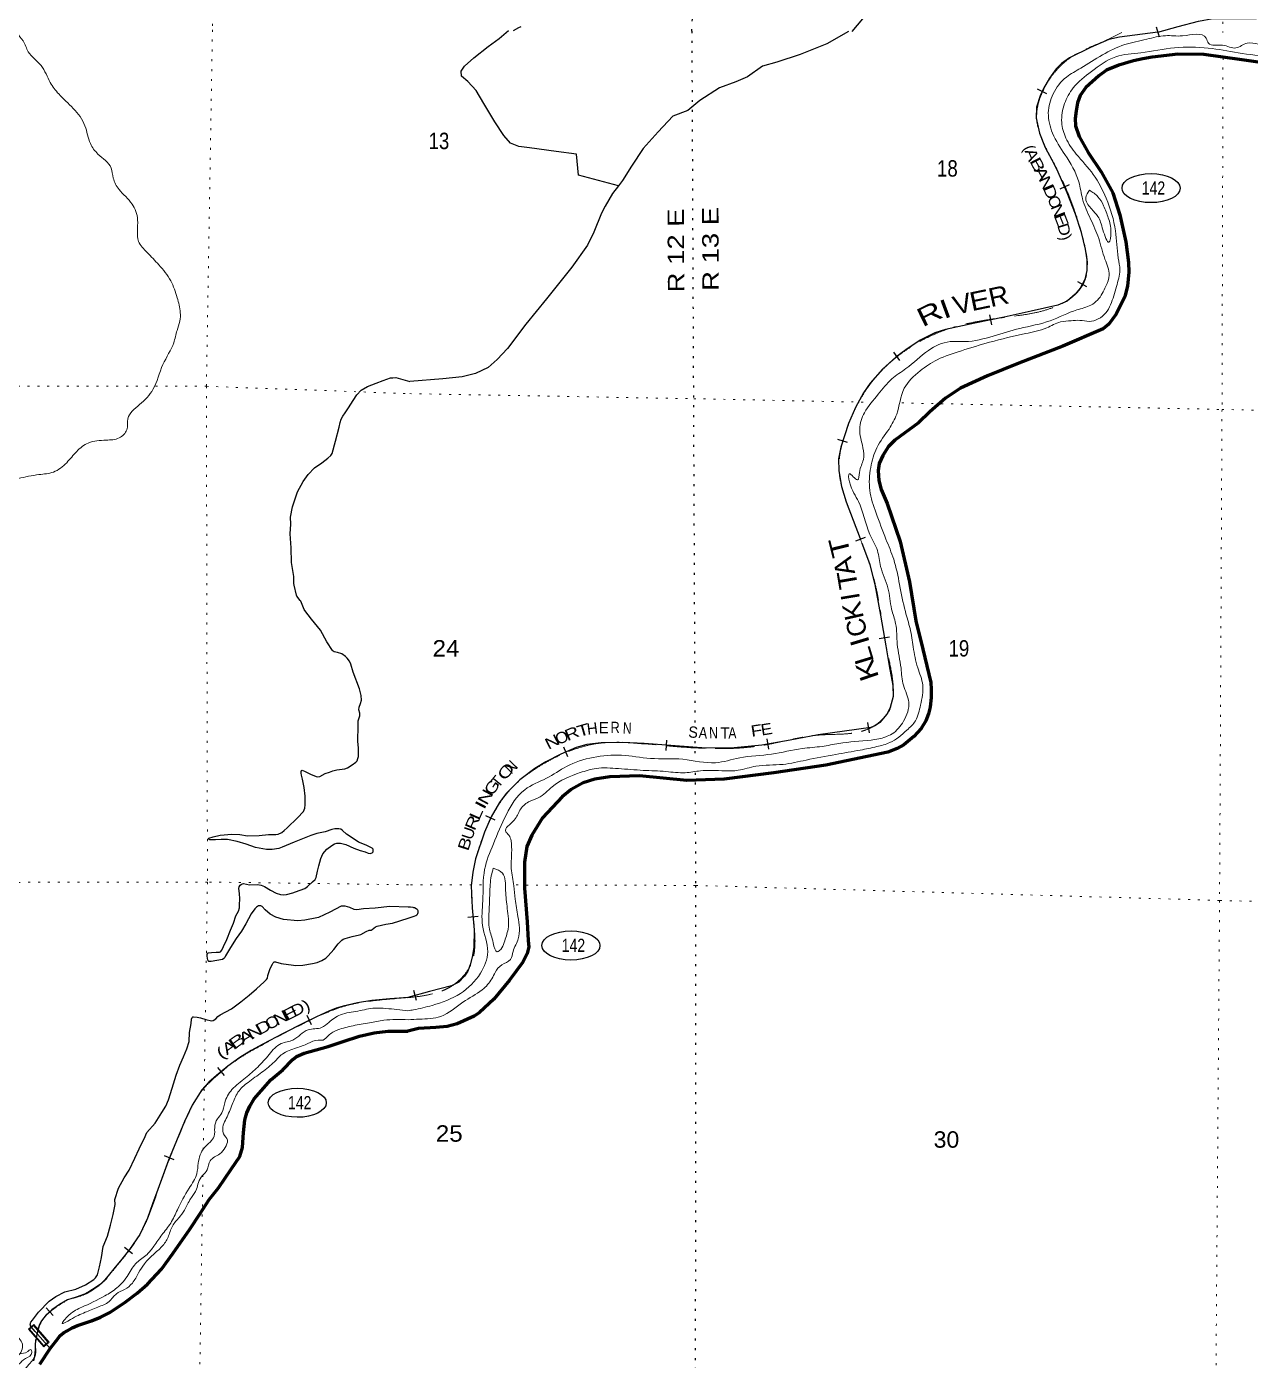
# Model space of a CAD drawing. Header units: feet. Extents: x -256679 to 5, y -731788 to -547785.
# Drawn here: x -68014 to -54968, y -654606 to -640387 of the extents above; entities that cross this region are included whole.
import ezdxf
from ezdxf.enums import TextEntityAlignment as Align

# ---------------------------------------------------------------- set-up
doc = ezdxf.new("R2010")
doc.units = ezdxf.units.FT
doc.header["$LTSCALE"] = 70
doc.linetypes.add('DOTTED', pattern=[1.5, 0.3, -1.2])
doc.linetypes.add('LONG_DASHED', pattern=[7.5, 6, -1.5])
for name, color, linetype, lineweight in [('17', 7, 'Continuous', 25), ('23', 7, 'Continuous', 70), ('29', 7, 'Continuous', 25), ('31', 7, 'Continuous', 13), ('34', 7, 'Continuous', 25), ('39', 7, 'Continuous', 13), ('6', 7, 'DOTTED', 25), ('63', 7, 'Continuous', 25), ('7', 7, 'DOTTED', 13)]:
    doc.layers.add(name, color=color, linetype=linetype, lineweight=lineweight)
doc.layers.add('41', color=7, linetype='Continuous')

msp = doc.modelspace()

# ---------------------------------------------------------------- linework, layer by layer
at = {"layer": '17'}
for centre in [(-56027.05, -642108.31), (-62210.95, -650183.02), (-65129.16, -651860.12)]:
    msp.add_ellipse(centre, major_axis=(309.24, -1), ratio=0.500121, dxfattribs=at)
at = {"layer": '23'}
for points in [[(-54713.77, -640790.85), (-55057.62, -640738.76), (-55463.5, -640681.95), (-55739.81, -640680.81), (-56016.27, -640711.75), (-56113.01, -640729.76), (-56214.23, -640752.26), (-56369.46, -640797.28), (-56499.93, -640851.3), (-56583.15, -640912.07), (-56722.6, -641036.94), (-56781.11, -641121.41), (-56810.36, -641197.94), (-56826.1, -641283.48), (-56835.1, -641364.51), (-56830.6, -641445.54), (-56792.36, -641558.09), (-56695.68, -641727.73), (-56558.41, -641933.97), (-56435.81, -642158.22), (-56358.14, -642393.95), (-56295.03, -642681.7), (-56268.22, -642901.86), (-56263.72, -643005.4), (-56277.22, -643153.96), (-56306.47, -643262.01), (-56398.69, -643451.08), (-56475.17, -643559.12), (-56538.84, -643608.26), (-56967.25, -643794.07), (-57435.63, -643973.4), (-57771.42, -644110.08), (-58058.84, -644242.27), (-58218.36, -644345.86), (-58386.08, -644494.49), (-58505.4, -644609.55), (-58757.6, -644795.36), (-58825.91, -644862.38), (-58885.42, -644958.49), (-58924.89, -645042.46), (-58937.13, -645118.48), (-58929.39, -645227.03), (-58905.16, -645319.56), (-58840.62, -645468.83), (-58700.63, -645873.88), (-58602.95, -646304.53), (-58533.15, -646720.82), (-58458.17, -647022.75), (-58373.74, -647378.99), (-58369.27, -647448.65), (-58372.64, -647542.06), (-58381.64, -647643.35), (-58399.2, -647711.9), (-58426.63, -647787.41), (-58477.37, -647870.98), (-58554.85, -647953.98), (-58662.17, -648042.68), (-58734.81, -648082.28), (-58833.9, -648120.43), (-59494.08, -648259.44), (-60047.56, -648341.46), (-60578.87, -648409.68), (-60975.32, -648425.55), (-61479.53, -648373.33), (-61798, -648383.75), (-61956.11, -648410.91), (-62082.09, -648450.29), (-62208.06, -648518.95), (-62304.79, -648598.78), (-62513.99, -648820.57), (-62629.84, -649007.38), (-62680.46, -649126.69), (-62706.41, -649294.72), (-62707.27, -649571.71), (-62676.91, -649929.34), (-62666.97, -650130.17), (-62661.86, -650195.65), (-62679.33, -650267.89), (-62723.42, -650362.36), (-62867.53, -650551.41), (-63031.83, -650756.28), (-63187.72, -650898.14), (-63242.67, -650935.31), (-63422.97, -651018.79), (-63529.65, -651046.7), (-63651.64, -651058.33), (-63835.96, -651068.28), (-63949.25, -651094.58)], [(-67762.94, -654480.61), (-67675.84, -654365.54), (-67661.99, -654346.09), (-67620.3, -654313.85), (-67583.24, -654291.74), (-67529.35, -654258.87), (-67472.71, -654236.16), (-67324.14, -654184.84), (-67228.08, -654147.01), (-67127.26, -654095.63), (-66968.35, -653990.1), (-66837.53, -653890.41), (-66726.77, -653794.62), (-66575.55, -653632.74), (-66456.37, -653466.63), (-66274.52, -653206.44), (-66165.35, -653040.27), (-66068.32, -652892.11), (-65967.41, -652768.11), (-65833.99, -652565.91), (-65743.04, -652431.79), (-65712.43, -652335.48), (-65703.49, -652176.71), (-65686.66, -652040.1), (-65666.79, -651965.76), (-65635.74, -651897.68), (-65587.21, -651817.88), (-65512.55, -651731.6), (-65409.69, -651615.66), (-65282.83, -651507.9), (-65177.99, -651398), (-65136.26, -651366.65), (-65054.78, -651330.63), (-64798.49, -651259.7), (-64639.89, -651206.44), (-64467.4, -651148.62), (-64308.74, -651114.07), (-64160.44, -651097.43), (-63949.25, -651094.58)], [(-67873.84, -654647.75), (-67762.94, -654480.61), (-67776.81, -654498.93)]]:
    msp.add_lwpolyline(points, dxfattribs=at)
at = {"layer": '29'}
for points in [[(-58990.49, -640169.29), (-59217.55, -640438.07)], [(-61703.95, -642082.96), (-62130.4, -641970.95), (-62152.11, -641745.89), (-62370.07, -641717.32), (-62651.99, -641677.98), (-62767.96, -641662.61), (-62855.72, -641629.49), (-62926.95, -641546.38), (-63021.56, -641400.79), (-63141.7, -641206.73), (-63222.36, -641067.31), (-63309.46, -640969.97), (-63376.97, -640915.01), (-63380.44, -640862.78), (-63345.84, -640808.98), (-63246.81, -640719.79), (-63095.4, -640599.07), (-62976.39, -640514.12), (-62878.11, -640428.44)], [(-62822.25, -640428.6), (-62766.62, -640396.28), (-62740.89, -640385.98)], [(-59252.89, -640437.98), (-59484.96, -640569.92), (-59766.45, -640683.14), (-60015.57, -640764.6), (-60170.2, -640809.01), (-60327.54, -640921.63), (-60454.25, -640976.39), (-60629.09, -641038.63), (-60836.71, -641172.76), (-60963.96, -641279.7), (-61126.76, -641340.07), (-61280.68, -641508.93), (-61440.68, -641685.75), (-61564.75, -641873.01), (-61660.46, -642028.48), (-61703.95, -642082.96)], [(-61703.95, -642082.96), (-61770, -642165.73), (-61847.48, -642301.34), (-61886.28, -642375.17), (-61968.45, -642576.96), (-62035.95, -642714.69), (-62202.56, -642949.64), (-62470.34, -643287.82), (-62691.38, -643558.28), (-62888.29, -643818.99), (-62999.6, -643934.14), (-63092.6, -644021.4), (-63229.43, -644086.08), (-63371.94, -644120.58), (-63576.4, -644142.34), (-63930.21, -644171.32)], [(-65434.54, -648999.84), (-65357.64, -648999), (-65332.16, -648994.44), (-65292.13, -648977.45), (-65269.08, -648957.73), (-65235.75, -648926.73), (-65126.93, -648820.87), (-65064.07, -648752.9), (-65048.3, -648718.91), (-65043.98, -648682.68), (-65043.45, -648592.21), (-65056.92, -648497.63), (-65074.44, -648409.06), (-65084.09, -648366.61), (-65087.73, -648344.76), (-65087.73, -648328.98), (-65083.93, -648318.52), (-65075.59, -648314.42), (-65043.92, -648328.83), (-64987.98, -648357.34), (-64928, -648379.84), (-64910.62, -648383.6), (-64889.95, -648382.09), (-64831.65, -648350.3), (-64785.48, -648334.51), (-64751.71, -648320.49), (-64707.18, -648308.88), (-64622.97, -648299.37), (-64594.01, -648290.14), (-64542.58, -648257.66), (-64504.34, -648227.75), (-64492.11, -648212.46), (-64482.41, -648189.4), (-64477.94, -648167.61), (-64477.41, -648077.14), (-64483.01, -648006.73), (-64484.77, -647964.5), (-64478.27, -647880.1), (-64479.85, -647807.71), (-64478.77, -647788.24), (-64461.39, -647733.44), (-64461.79, -647706.91), (-64473.03, -647669.03), (-64470.28, -647642.58), (-64454.62, -647602.81), (-64446.02, -647567.33), (-64448.1, -647516.4), (-64465.74, -647447.93), (-64534.82, -647268.55), (-64556.36, -647181.96), (-64572.18, -647151.91), (-64596.07, -647119.38), (-64613.42, -647100.93), (-64654.66, -647074.23), (-64699.92, -647060.41), (-64737.15, -647053.59), (-64746.86, -647046.31), (-64754.13, -647037.81), (-64813.46, -646945.08), (-64882.86, -646819.98), (-64976.36, -646704.78), (-65047.94, -646609.83), (-65054.97, -646599.03), (-65091.36, -646512.85), (-65098.64, -646504.35), (-65135.23, -646458.48), (-65138.67, -646447.3), (-65162.59, -646339.69), (-65165.36, -646323.5), (-65164.15, -646248.24), (-65189.24, -646100.27), (-65194.33, -645941.4), (-65206.6, -645794.29), (-65198.89, -645692.07), (-65200.54, -645615.86), (-65181.77, -645505.21), (-65126.74, -645344.72), (-65065.99, -645234.53), (-65013.47, -645162.49), (-64944.58, -645089.07), (-64868.48, -645036.76), (-64804.07, -644986.91), (-64771.12, -644958.9), (-64757.7, -644938.96), (-64722.86, -644804.48), (-64681.92, -644655.97), (-64670.43, -644606.89), (-64659.39, -644571.67), (-64644.96, -644540.14), (-64618.93, -644505.58), (-64582.54, -644449.52), (-64534.01, -644373.44), (-64495.57, -644311.36), (-64446.62, -644262.79), (-64378.84, -644221.64), (-64288.48, -644188.04), (-64214.17, -644158.36), (-64133.65, -644131.7), (-64110.61, -644129.27), (-64077.85, -644128.06), (-63930.21, -644171.32)], [(-65108.27, -649597.11), (-65097.36, -649593.09), (-65048.91, -649575.55), (-65018.58, -649554.91), (-64966.6, -649503.46), (-64939.14, -649480.57), (-64928.82, -649457.81), (-64913.85, -649391.21), (-64899.49, -649333), (-64879.01, -649256.73), (-64856.66, -649204.6), (-64814.3, -649156.62), (-64759.97, -649116.76), (-64732.3, -649098.53), (-64707.74, -649092.97), (-64669.23, -649092.46), (-64611.63, -649105.65), (-64525.7, -649144.4), (-64459.72, -649168.95), (-64405.72, -649185.38), (-64371.73, -649197.66), (-64351.41, -649200.49), (-64329.63, -649193.91), (-64321.08, -649184.71), (-64319.46, -649167.84), (-64319.87, -649156.79), (-64329.57, -649144.65), (-64395.28, -649113.07), (-64475.24, -649080.39), (-64543.09, -649033.71), (-64602.98, -648995.13), (-64646.85, -648958.66), (-64665.59, -648944.38), (-64686.8, -648938.29), (-64727.45, -648939.52), (-64758.99, -648947.88), (-64831.26, -648971.55), (-64921.53, -648989.06), (-64983.76, -649008.77), (-65160.5, -649080.01), (-65289.09, -649136.16), (-65324.88, -649148.3), (-65395.24, -649159.22), (-65455.5, -649158.53), (-65575.99, -649137.37), (-65675.58, -649102.84), (-65771.59, -649074.07), (-65874.4, -649052.41), (-65942.03, -649052.1), (-65999.91, -649056.52), (-66052.01, -649056.19), (-66062.42, -649054.83), (-66068.18, -649052.71), (-66074.86, -649047.24), (-66075.46, -649043), (-66071.94, -649037.97), (-66026.94, -649022.97), (-65951.13, -649007.8), (-65827.25, -648997.32), (-65742.17, -649000.21), (-65661.03, -649012.46), (-65536.78, -649009.24), (-65434.54, -648999.84)], [(-63945.62, -649774.6), (-64140.6, -649766.11), (-64298.99, -649783.18), (-64423.28, -649792.44), (-64495.46, -649802.03), (-64523.96, -649799.49), (-64567.47, -649779.45), (-64619.47, -649763.03), (-64642.84, -649761.87), (-64659.82, -649764.29), (-64782.13, -649826.32), (-64901.22, -649883.25), (-64920.76, -649889.77), (-65047.13, -649913.08), (-65121.39, -649918.44), (-65277.51, -649905.57), (-65356.72, -649882.03), (-65419.44, -649848.37), (-65471.28, -649803.8), (-65505.13, -649767.4), (-65518.06, -649760.65), (-65541.16, -649761.13), (-65562.94, -649774), (-65581.42, -649793.04), (-65619.79, -649845.07), (-65676.51, -649951.26), (-65723.06, -650031.33), (-65779.62, -650109.43), (-65842.28, -650203.52), (-65892.89, -650291.66), (-65902.3, -650310.2), (-65910.79, -650319.91), (-65927.77, -650332.04), (-66047.86, -650355.11), (-66072.12, -650352.68), (-66079.4, -650346.61), (-66083.04, -650334.47), (-66085.41, -650320.58), (-66091.26, -650292.39), (-66091.53, -650276.21), (-66083.04, -650265.29), (-66075.05, -650262.34), (-66044.96, -650256.5), (-65994.86, -650254.81), (-65959.31, -650255.57), (-65948.76, -650251.09), (-65933.83, -650232.51), (-65914.35, -650193), (-65879.86, -650118.84), (-65841.22, -650020.57), (-65810.72, -649944.37), (-65784.23, -649868.14), (-65755.87, -649816.05), (-65745.81, -649782.2), (-65743.46, -649749.78), (-65743.09, -649685.45), (-65744.75, -649627.13), (-65750.46, -649574.82), (-65748.24, -649557.65), (-65736.23, -649538.73), (-65723.98, -649527.3), (-65704.07, -649522.85), (-65640.03, -649535.32), (-65553.85, -649531.85), (-65515.33, -649538.23), (-65479.83, -649552.44), (-65415.95, -649593.06), (-65354.01, -649623.61), (-65308.02, -649639.99), (-65278.79, -649644.43), (-65243.91, -649640.4), (-65177.68, -649622.73), (-65108.27, -649597.11)], [(-63945.94, -649891.54), (-63883.19, -649870.06), (-63865.14, -649862.49), (-63853.58, -649855.25), (-63846.12, -649847.85), (-63842.07, -649840.43), (-63839.05, -649830.28), (-63838.78, -649822.33), (-63839.54, -649814.66), (-63844.66, -649804.66), (-63850.29, -649799.29), (-63861.8, -649791.06), (-63878.25, -649782.83), (-63887.58, -649780.01), (-63893.67, -649779.04), (-63896.6, -649778.31), (-63920.25, -649775.13), (-63945.62, -649774.6)], [(-67762.94, -654480.61), (-67922.11, -654300.02), (-67965.39, -654247.49), (-67971.8, -654237.87), (-67973.81, -654231.85), (-67975.41, -654222.22), (-67975.01, -654211.4), (-67974.61, -654207.39), (-67969, -654197.76), (-67952.97, -654177.71), (-67886.27, -654093.78), (-67774.29, -653974.14), (-67704.07, -653924.76), (-67607.27, -653877.28), (-67489.6, -653846.9), (-67387.12, -653801.32), (-67299.54, -653744.7), (-67279.66, -653726.67), (-67257.82, -653695.11), (-67236.63, -653608.39), (-67218.01, -653507.98), (-67197.17, -653391.67), (-67152.59, -653283.23), (-67119.84, -653164.82), (-67091.13, -653052.42), (-67070.48, -652945.99), (-67073.44, -652891.59), (-67034.62, -652770.21), (-66974.65, -652661.12), (-66922.07, -652579.02), (-66861.2, -652448.73), (-66814.56, -652352.53), (-66786.15, -652290.39), (-66759.83, -652244.31), (-66731.36, -652177.3), (-66644.64, -652076.17), (-66571.84, -651962.04), (-66531.38, -651895.95), (-66503.31, -651830.16), (-66480.5, -651759.57), (-66449.86, -651659.24), (-66419.25, -651564.94), (-66382.58, -651460.63), (-66341.97, -651368.41), (-66307.42, -651284.19), (-66283.15, -651205.66), (-66276.36, -651111.49), (-66259.77, -651015.09), (-66255.49, -650968.88), (-66248.58, -650951.38), (-66244.33, -650944.69), (-66235.3, -650942.87), (-66195.25, -650947.15), (-66161.24, -650955.41), (-66105.23, -650971.85), (-66042.97, -650985.96), (-66025.38, -650982.94), (-65996.87, -650965.33), (-65976.85, -650941.67), (-65950.66, -650922.58), (-65831.9, -650857.3), (-65731.46, -650785.26), (-65642.88, -650713.46), (-65562.32, -650643.61), (-65481.76, -650571.75), (-65456.47, -650547.18), (-65446.77, -650531.4), (-65441.29, -650503.65), (-65416.44, -650429.44), (-65394.49, -650381.31), (-65387.33, -650368.75), (-65376.41, -650357.83), (-65365.49, -650355.4), (-65360.29, -650357.4), (-65300.27, -650373.87), (-65170.19, -650394.24), (-65148.36, -650395.46), (-65069.95, -650391.43), (-64967.66, -650374), (-64917.28, -650362.99), (-64867.29, -650342.47), (-64826.3, -650318.08), (-64798.87, -650292.65), (-64738.37, -650224.68), (-64691.93, -650164.67), (-64655.65, -650126.7), (-64638.28, -650114.16), (-64619.46, -650106.83), (-64545.21, -650087.2), (-64466.03, -650069.25), (-64451.48, -650065.61), (-64394.63, -650033.88), (-64364.14, -650020.7), (-64339.88, -650018.27), (-64330.17, -650013.42), (-64296.21, -649984.28), (-64278.08, -649976.33), (-64231.93, -649966.57), (-64183.79, -649956.83), (-64113.59, -649945.21), (-63945.94, -649891.54)]]:
    msp.add_lwpolyline(points, dxfattribs=at)
at = {"layer": '31'}
for p, q in [((-67939.04, -654222.77), (-67775.51, -654411.87)), ((-67775.51, -654411.87), (-67832.22, -654460.94))]:
    msp.add_line(p, q, dxfattribs=at)
msp.add_lwpolyline([(-67832.22, -654460.94), (-67995.76, -654271.85), (-67939.04, -654222.77)], dxfattribs=at)
msp.add_lwpolyline([(-67831.39, -654449.65), (-67984.47, -654272.66), (-67939.86, -654234.05), (-67786.78, -654411.05)], close=True, dxfattribs=at)
at = {"layer": '34', "linetype": 'LONG_DASHED', "lineweight": 13}
msp.add_spline([(-63950.63, -650739.06), (-64332.88, -650773.73), (-64638.45, -650833.55), (-64783.64, -650884.82), (-65062.16, -651013.96), (-65493.65, -651239.15), (-65740.93, -651380.31), (-65986.5, -651571.74), (-66141.68, -651725.55), (-66327.97, -652062.12), (-66496.67, -652473.19), (-66612.7, -652786.08), (-66722.68, -653090.97), (-66914.98, -653425.49), (-67080.48, -653631.51), (-67177.34, -653749.5), (-67280.03, -653835.3), (-67396.64, -653902.9), (-67577.34, -653966.08), (-67744.26, -654071.56), (-67853.13, -654187.47), (-67887.66, -654267.67), (-67920.66, -654428.3), (-67925.44, -654560.96), (-67978.32, -654635.96), (-68236.44, -654901.84), (-68511.64, -655027.17), (-68912.1, -655207.59), (-69451.59, -655426.46), (-69648.35, -655549.12), (-69901.72, -655704.31), (-70131.42, -655923.99), (-70306.69, -656085.71), (-70452.18, -656295.88), (-70523.75, -656544.72), (-70561.87, -656863.11), (-70590.34, -656994.15), (-70641.58, -657102.39), (-70780.13, -657184.05), (-70973.72, -657288.5), (-71170.16, -657420.49), (-71359.95, -657562.92), (-71515.58, -657657.87), (-71861, -657804.1), (-72036.56, -657829.74), (-72260.52, -657871.52), (-72643.89, -658114.6), (-72846.97, -658295.01), (-72953.25, -658405.16), (-73141.15, -658678.63), (-73322.41, -658926.46), (-73472.34, -659053.7), (-73711.48, -659224.61), (-73821.56, -659317.67), (-73977.76, -659580.51), (-74030.33, -659729.77), (-74039.82, -660007.98), (-74009.45, -660120.03), (-73822.84, -660504.32), (-73365.56, -661118.45), (-72763.09, -661572.67), (-72188.01, -661914.12), (-71770.21, -662151.72), (-70982.5, -662653.48), (-70902.12, -662737.4), (-70808.94, -662836.47)], degree=3, dxfattribs=at)
at = {"layer": '39'}
for points in [[(-66409.1, -643277.74), (-66478.18, -643096.35), (-66605.43, -642926.65), (-66730.88, -642793.15), (-66820.37, -642675.97), (-66831.05, -642446.7), (-66890.18, -642277.44), (-67029.53, -642121.74), (-67090.94, -642000.71), (-67114.37, -641894.01), (-67253.76, -641744.33), (-67335.26, -641633.23), (-67392.27, -641443.88), (-67517.42, -641258.11), (-67672.81, -641104.31), (-67762.27, -640983.11), (-67859.4, -640801.54), (-67996.79, -640653.89), (-68052.23, -640538.94), (-68113.83, -640450.08), (-68120.78, -640413.58)], [(-53757.96, -640451.22), (-53984.37, -640542.23), (-54280.82, -640552.9), (-54477.11, -640558.7), (-54661.5, -640576.67), (-54881.73, -640574.16), (-55001.73, -640560.75), (-55122.41, -640613.57), (-55264.27, -640583.86), (-55414.21, -640562.08), (-55439.7, -640509.6), (-55689.73, -640484.67), (-55873.92, -640482.58), (-56072.54, -640520.46), (-56307.4, -640578), (-56544.8, -640687.7), (-56776.53, -640829.58), (-56929.68, -640924.19), (-57069.68, -641103.24), (-57121.82, -641305.38), (-57076, -641522.68), (-56944.2, -641750.99), (-56797.02, -642041.71), (-56757.21, -642223.04), (-56670.96, -642438.56), (-56584.98, -642644.28), (-56518.45, -642866.76), (-56472.02, -643036.81), (-56508.5, -643152.94), (-56598.04, -643302.26), (-56667.67, -643355.35), (-56819.09, -643406.36), (-57100.6, -643521.58), (-57425.82, -643604.19), (-57708.98, -643685.26), (-58009.93, -643744.06), (-58170.11, -643744.24), (-58399.34, -643837.98), (-58639.61, -644031.95), (-58790.92, -644142.63), (-58934.76, -644305.59), (-59082.96, -644502.61), (-59132.79, -644674.67), (-59098.82, -644875.77), (-59094.11, -645002.28), (-59135.56, -645138.3), (-59156.41, -645218.35), (-59243.84, -645153.12), (-59240.72, -645239.47), (-59144.77, -645449.31), (-59024.24, -645799.94), (-58943.91, -645971.47), (-58909.61, -646140.46), (-58831.87, -646368.16), (-58792.18, -646597.44), (-58749.71, -646750.47), (-58731.94, -646969.46), (-58692.54, -647226.83), (-58666.37, -647407.78), (-58609.29, -647588.5), (-58665.66, -647790.91), (-58788.36, -647926.95), (-58929.3, -647980.04), (-59012.2, -647993.31), (-59355.54, -648028.19), (-59534.08, -648060.28), (-59744.54, -648081.97), (-60071.54, -648142.47), (-60412.35, -648182.75), (-60669.17, -648234.02), (-61017.2, -648197.94), (-61363.49, -648187.98), (-61673.5, -648154.34), (-61974.08, -648177.01), (-62257.4, -648274.15), (-62472.94, -648400.16), (-62704.46, -648521.97), (-62899.39, -648784.7), (-63038.79, -649100.25), (-63131.7, -649372.17), (-63151.17, -649707.16), (-63153.88, -649970.07), (-63098.69, -650249.7), (-63177.15, -650479.64), (-63389.59, -650694), (-63691.25, -650821.03), (-63889.97, -650868.95), (-63948.63, -650878.67)], [(-63947.68, -650974.64), (-63826.91, -650968.02), (-63598.35, -650938.51), (-63362.52, -650786.64), (-63156.92, -650654.49), (-63053.6, -650537.25), (-63018.86, -650469.4), (-62949.96, -650389.89), (-62857.25, -650330.73), (-62828.35, -650246.76), (-62772.89, -650110.9), (-62776.46, -649874.01), (-62806.59, -649689), (-62819.15, -649548.35), (-62847.28, -649363.37), (-62843.56, -649196.81), (-62850.23, -649066.27), (-62873.63, -649005.79), (-62907.3, -648969.27), (-62815.92, -648845.87), (-62754.76, -648740.18), (-62663.76, -648652.9), (-62559.18, -648607.92), (-62411.81, -648491.18), (-62113.91, -648340.01), (-61943.26, -648295.79), (-61705, -648296.5), (-61440.89, -648315.56), (-61198.75, -648328.35), (-60992.64, -648340.74), (-60830.24, -648320.51), (-60710.06, -648315.85), (-60428.2, -648315.18), (-60239.06, -648271.03), (-59950.53, -648252.24), (-59703.62, -648205.68), (-59388.58, -648145.95), (-59126.61, -648099.5), (-58950.85, -648063), (-58811.57, -648019.86), (-58629.18, -647887.13), (-58538.12, -647786.59), (-58484.35, -647620.6), (-58460.12, -647406.11), (-58514.27, -647220.83), (-58562.05, -646999.49), (-58596.08, -646804.41), (-58646.28, -646623.18), (-58707.39, -646335.46), (-58770.68, -646065.77), (-58852.58, -645852.07), (-58957.82, -645571.87), (-59025.41, -645330.24), (-59014.88, -645085.48), (-58950.64, -644875.45), (-58820.45, -644676.21), (-58738.73, -644518.58), (-58657.8, -644242.5), (-58487.68, -644055.76), (-58306.25, -643937.39), (-58048.98, -643841.97), (-57747.7, -643751.06), (-57364.31, -643659.08), (-57139.42, -643597.41), (-56992.61, -643534.85), (-56879.91, -643521.26), (-56787.06, -643517.94), (-56688.19, -643528.28), (-56508.5, -643438.31), (-56458.76, -643352.03), (-56395.75, -643156.26), (-56359.27, -642980.4), (-56375.85, -642853.49), (-56405.7, -642564.81), (-56505.18, -642216.4), (-56642.04, -641963.18), (-56823.99, -641744.33), (-56934.37, -641574.47), (-56978.7, -641407.37), (-56948.61, -641206.99), (-56856.78, -641039.43), (-56662.76, -640865), (-56403.21, -640707.46), (-56134.09, -640664.28), (-55775.14, -640612.16), (-55416.77, -640616.24), (-55098.9, -640664.02), (-54738.94, -640708.26), (-54460.77, -640700.83), (-54066.15, -640627.83), (-53913.6, -640604.6)], [(-56681.81, -642131.33), (-56592.42, -642200.6), (-56533.33, -642295.61), (-56482.6, -642424.65), (-56454.16, -642579.53), (-56475.28, -642685.67), (-56539.98, -642552.46), (-56592.59, -642411.35), (-56669.76, -642322.16), (-56722.66, -642209.15), (-56681.81, -642131.33)], [(-68087.6, -654537.81), (-68057.14, -654467.63), (-68072.78, -654401.19), (-68172.41, -654306.05), (-68253.97, -654205.01), (-68331.31, -654065.78), (-68410.55, -653910.47), (-68482, -653793.4), (-68601.99, -653752.42), (-68669.85, -653707.75), (-68681.08, -653570.97), (-68730.34, -653427.9), (-68808.07, -653357.04), (-68897.98, -653312.23), (-68953.35, -653187.22), (-68938.81, -653098.85), (-68980.02, -652949.81), (-69037.38, -652820.77), (-69092.84, -652709.84), (-69112.17, -652589.09), (-69073.36, -652460.66), (-69042.55, -652332.19), (-69070.29, -652277.73), (-69155.85, -652174.64), (-69237.29, -652053.49), (-69246.23, -651868.47), (-69249.41, -651725.7), (-69320.68, -651576.47), (-69401.97, -651429.18), (-69455.61, -651350.42), (-69394.36, -651153.79), (-69351.42, -651005.29), (-69398.68, -650864.25), (-69504.64, -650823.36), (-69600.5, -650768.46), (-69574.1, -650708.31), (-69517.27, -650584.03), (-69540.63, -650465.26), (-69640.28, -650374.15), (-69727.6, -650228.83), (-69766.99, -650111.97), (-69808.43, -650001.12), (-69875.59, -649835.83), (-69955.15, -649734.8), (-70044.88, -649659.83), (-70069.99, -649498.83), (-70175.19, -649327.26), (-70254.39, -649163.9), (-70265.44, -648996.96), (-70220.59, -648864.56), (-70211.55, -648689.7), (-70202.29, -648474.64), (-70104.7, -648231.99), (-70019.53, -648057.63), (-69946.37, -647881.17), (-69889, -647664.41), (-69782.99, -647351.45), (-69657.57, -647147.19), (-69568.5, -646990.94), (-69561.5, -646820.09), (-69502.33, -646637.52), (-69417.37, -646499.34), (-69298.3, -646353.34), (-69265.56, -646236.94), (-69288.69, -646079.97), (-69175.33, -645881.66), (-68984.13, -645736.12), (-68899.4, -645636.14), (-68780.96, -645598.7), (-68644.52, -645565.4), (-68556.11, -645523.75), (-68413.1, -645395.99), (-68282.06, -645258.11), (-68105.42, -645202.95), (-67882.77, -645162.16), (-67728.32, -645135.01), (-67587.49, -645035.39), (-67480.59, -644915.44), (-67357.84, -644825.76), (-67165.31, -644794.83), (-67028.92, -644771.58), (-66946.26, -644683.65), (-66935.56, -644567.11), (-66810.45, -644415.11), (-66667.26, -644255.19), (-66561.51, -643988.47), (-66445.95, -643756), (-66411.13, -643625.54), (-66380.49, -643525.21), (-66375.95, -643434.77), (-66409.1, -643277.74)], [(-63039.46, -649359.17), (-62941.9, -649412.47), (-62907.74, -649595.52), (-62889.7, -649788.42), (-62881.95, -650007.29), (-62923.48, -650151.34), (-62960.28, -650225.18), (-62996.56, -650248.86), (-63039.66, -650156.03), (-63080.19, -650009.05), (-63084.26, -649820.32), (-63076.26, -649627.72), (-63060.33, -649441.23), (-63039.46, -649359.17)], [(-63948.63, -650878.67), (-64184.19, -650854.27), (-64301.2, -650850.74), (-64481.71, -650881.75), (-64668.29, -650922.77), (-64792.99, -651002.39), (-64869.45, -651058.2), (-65013.85, -651081.4), (-65174.79, -651190.94), (-65301.24, -651228.33), (-65428.14, -651344.12), (-65551.16, -651480.04), (-65680.06, -651593.81), (-65825.06, -651719.54), (-65902.02, -651861.8), (-65932.7, -651968.16), (-65981.16, -652032.18), (-66009.75, -652124.48), (-66014.28, -652214.92), (-66119.18, -652336.89), (-66184.27, -652503.34), (-66200.97, -652617.83), (-66282, -652770.11), (-66407.57, -653000.51), (-66478.53, -653142.8), (-66573.44, -653268.85), (-66658.29, -653388.94), (-66730.93, -653476.93), (-66839.63, -653562.69), (-66930.56, -653692.79), (-67051.59, -653832.74), (-67180.33, -653918.37), (-67425.48, -654039.43), (-67564.24, -654124.99), (-67634.88, -654213), (-67548.44, -654171.64), (-67391.74, -654093.93), (-67257.17, -654038.5), (-67134.6, -653978.98), (-67057.98, -653897.04), (-66971.55, -653851.35), (-66886.99, -653781.53), (-66820.24, -653673.39), (-66759.57, -653577.27), (-66652.74, -653467.38), (-66562.07, -653381.51), (-66501.36, -653279.37), (-66452.59, -653161.06), (-66375.91, -653069.07), (-66319.31, -652982.98), (-66258.53, -652868.78), (-66201.93, -652782.69), (-66183.46, -652708.42), (-66138.96, -652636.33), (-66090.52, -652576.32), (-66057.89, -652478.02), (-65955.27, -652404.29), (-65896.77, -652336.31), (-65874.29, -652260.05), (-65913.95, -652189.43), (-65917.43, -652098.94), (-65886.95, -652026.75), (-65821.97, -651878.39), (-65761.1, -651748.1), (-65654.29, -651642.23), (-65505.39, -651534.62), (-65372.5, -651422.89), (-65287.87, -651341), (-65137.21, -651275.62), (-65016.71, -651228.14), (-64906.3, -651192.66), (-64852.91, -651190.57), (-64797.81, -651143.1), (-64695.28, -651083.44), (-64534.72, -651038.23), (-64360.21, -651007.18), (-64205.77, -650980.03), (-63947.68, -650974.64)], [(-69113.03, -655146.43), (-68849.96, -655045.59), (-68657.14, -654966.4), (-68548.65, -654916.84), (-68468.16, -654857.04), (-68375.65, -654799.33), (-68224.98, -654731.94), (-68095.99, -654647.36), (-68027.67, -654586.59), (-67959.34, -654522.02), (-67972.63, -654491.63), (-68003.3, -654512.21), (-68091.63, -654541.8), (-68140.07, -654601.8), (-68190.51, -654661.8), (-68361.06, -654702.92), (-68493.85, -654796.56), (-68596.55, -654884.36), (-68660.8, -654906.07), (-68749.14, -654937.67), (-68811.21, -654929.23), (-68857.22, -654916.87), (-68943.8, -654988.69), (-69379.6, -655160.8), (-69554.39, -655240.1), (-69684.81, -655271.43), (-69797.41, -655339.07), (-69883.62, -655348.56), (-69943.94, -655384.37), (-70006.36, -655436.24), (-70060.45, -655433.88), (-70215.66, -655593.72), (-70330.69, -655733.72), (-70529.65, -655836.99), (-70690.75, -655974.68), (-70763.95, -656157.16), (-70803.16, -656353.94), (-70860.05, -656488.28), (-70861.09, -656667.21), (-70908.25, -656851.87), (-70952.63, -656903.86), (-70990.57, -656881.5), (-71006.19, -656811.03), (-71029.98, -656766.65), (-71082.48, -656836.68), (-71170.91, -656882.35), (-71284.9, -656845.43), (-71378.91, -656816.68), (-71475.2, -656836.16), (-71607.66, -656873.51), (-71750.07, -656898.73), (-71812.42, -656938.54), (-71841.66, -657143.43), (-71884.77, -657320.07), (-71891.52, -657446.69), (-71942.04, -657520.76), (-72016.14, -657514.25), (-72076.04, -657477.68), (-72276.5, -657494.48), (-72448.9, -657507.45), (-72512.86, -657480.9), (-72551.35, -657553.03), (-72581.79, -657619.18), (-72697.96, -657610.4), (-72812.57, -657680.03), (-72895.02, -657731.77), (-72981.45, -657777.46), (-73084.56, -657935.62), (-73145.29, -658041.79), (-73146.07, -658176.49), (-73198.78, -658282.71), (-73293.21, -658326.33), (-73341.49, -658358.19), (-73322.95, -658271.86), (-73260.32, -658183.8), (-73232.03, -658141.76), (-73261.68, -658073.21), (-73235.22, -658001), (-73236.69, -657910.52), (-73204.37, -657864.49), (-73222.04, -657802.05), (-73342.12, -657779.16), (-73444.39, -657792.58), (-73519.09, -657888.6), (-73575.82, -657996.8), (-73562.6, -658135.61), (-73519.13, -658240.44), (-73473.26, -658276.92), (-73433.29, -658295.27), (-73423.68, -658365.7), (-73470.4, -658473.97)]]:
    msp.add_spline(points, degree=3, dxfattribs=at)
at = {"layer": '6'}
for p, q in [((-60923.12, -640433.66), (-60890.52, -647810.03)), ((-60889.66, -648005.02), (-60888.76, -648208.68))]:
    msp.add_line(p, q, dxfattribs=at)
for points in [[(-60923.12, -640433.66), (-60856.87, -639086.72), (-60869.45, -633809.37), (-60888.02, -628507.96), (-60854.46, -623224.59), (-60844.91, -617844.95), (-60747.26, -612701.99), (-60759.83, -607410.61), (-60768.38, -602123.23), (-60752.89, -596867.95), (-60758.78, -594777.05)], [(-60888.17, -648341.78), (-60882.87, -649542.3), (-60885.77, -654877.43), (-60890.34, -658479.14)]]:
    msp.add_lwpolyline(points, dxfattribs=at)
at = {"layer": '63'}
for p, q in [((-55937.93, -640497.15), (-55966.98, -640390.42)), ((-57138.27, -641102.33), (-57237.95, -641054.38)), ((-56899.18, -642074.53), (-57000.59, -642118.69)), ((-56711.4, -643159.83), (-56807.85, -643105.68)), ((-57724.33, -643565.97), (-57746.97, -643457.7)), ((-58703.43, -643945.75), (-58769.41, -643856.98)), ((-59262.1, -644821.49), (-59367.07, -644786.61)), ((-59074.54, -645832.24), (-59177.81, -645871.88)), ((-58816.65, -646895.83), (-58925.63, -646914.74)), ((-59028.07, -647914.6), (-59044.52, -647805.22)), ((-62245.21, -648170.89), (-62288.17, -648068.97)), ((-61197.3, -648102.58), (-61188.76, -647992.29)), ((-60100.19, -648088.84), (-60119.53, -647979.93)), ((-63018.08, -648845.79), (-63119.39, -648801.38)), ((-63200.73, -649875.39), (-63310.96, -649884.55)), ((-63857.37, -650770.12), (-63885.88, -650663.25)), ((-64977.31, -651029.18), (-65025.26, -650929.5)), ((-65904.17, -651568.46), (-65975.38, -651483.83)), ((-66440.18, -652467.78), (-66542.98, -652426.94)), ((-66886.17, -653470.36), (-66972.65, -653401.39)), ((-67732.77, -654129.06), (-67806.57, -654046.67))]:
    msp.add_line(p, q, dxfattribs=at)
at = {"layer": '63', "linetype": 'LONG_DASHED'}
for points in [[(-55953.33, -640444.75), (-55736.91, -640385.84), (-55520.29, -640326.88), (-55368.2, -640301.3), (-55134.94, -640298.78), (-54901.5, -640298.71)], [(-55953.93, -640445.68), (-56363.38, -640499.3), (-56477.6, -640525.17), (-56673.59, -640609.66), (-56895.34, -640718.67), (-56982.02, -640778.83), (-57037.18, -640835.54), (-57108.29, -640934.64), (-57171.72, -641045.91), (-57209.74, -641124.92), (-57246.79, -641244.51), (-57250.35, -641363.59), (-57214.85, -641520.55), (-57154.7, -641675.32), (-57086.08, -641806.24), (-57019.5, -641934.95), (-56923.28, -642155.95), (-56835.12, -642381.07), (-56776.94, -642568.02), (-56730.24, -642758), (-56712.72, -642871.71), (-56710.94, -642985.97), (-56731.11, -643083.39), (-56782.98, -643175.8), (-56834.19, -643237.69), (-56919.49, -643311.52), (-57019.09, -643354.99), (-57306.32, -643420.35), (-57594.29, -643483), (-57906.03, -643548.18), (-58217.89, -643614.52), (-58330.39, -643649.86), (-58488.59, -643730.81), (-58640.19, -643830.73), (-58746.12, -643909.46), (-58889.94, -644039.28), (-59019.52, -644188.26), (-59090.68, -644289.2), (-59178.48, -644446.6), (-59251.55, -644616.56), (-59335.4, -644868.93), (-59357.28, -644995.65), (-59356.45, -645122.04), (-59325.63, -645287.78), (-59278.63, -645452.91), (-59109.81, -645892.73), (-59028.59, -646110.7), (-58970.22, -646335.11), (-58912.67, -646661.81), (-58855.94, -646988.75), (-58818.11, -647199.67), (-58780.26, -647410.28), (-58776.42, -647527.3), (-58806.74, -647644.53), (-58842.53, -647716.27), (-58917.03, -647806.87), (-58962.92, -647838.32), (-59014.85, -647857.4), (-59294.54, -647899.46), (-59574.3, -647935.7), (-59873.73, -647993.16), (-60174.81, -648046.64), (-60472.11, -648075.76), (-60769.6, -648077.35), (-61099.23, -648055.4), (-61429.05, -648029.88), (-61659.05, -648020), (-61889.4, -648020.48), (-62042.41, -648040.72), (-62153.99, -648073.19), (-62317.43, -648142.08), (-62478.59, -648225.96), (-62597.3, -648296.19), (-62757.82, -648415.97), (-62900.79, -648562.5), (-62973.63, -648659.33), (-63062.44, -648810.98), (-63134, -648974.22), (-63227.84, -649257.85), (-63258.9, -649401.43), (-63275.37, -649547.35), (-63263.25, -649782.41), (-63243.74, -650016.96), (-63248.09, -650199.05), (-63259.27, -650289.72), (-63280.59, -650380.23), (-63311.87, -650456.33), (-63344.87, -650508.9), (-63408.18, -650573.7), (-63485.9, -650612.53), (-63718.68, -650674.61), (-63951.85, -650736.79)], [(-63947.76, -650735.75), (-64142.13, -650752.32), (-64333.37, -650769.66), (-64487.45, -650792.7), (-64639.55, -650829.6), (-64713.39, -650852.76), (-64785.23, -650881.04), (-64925.63, -650943.73), (-65063.99, -651010.29), (-65280.45, -651121.7), (-65495.6, -651235.54), (-65620.36, -651304.15), (-65743.18, -651376.88), (-65869.56, -651467.98), (-65989.18, -651568.64), (-66071.21, -651641.3), (-66144.95, -651723.06), (-66249.03, -651886.63), (-66331.71, -652060.44), (-66418.47, -652265.25), (-66500.5, -652471.72), (-66558.68, -652628.16), (-66616.55, -652784.67), (-66671.44, -652937.13), (-66726.47, -653089.39), (-66809.33, -653263.48), (-66918.28, -653423.05), (-67000.59, -653526.26), (-67083.66, -653628.93), (-67131.8, -653688.1), (-67180.34, -653746.7), (-67228.25, -653792.37), (-67282.34, -653831.91), (-67339.12, -653868.05), (-67398.28, -653899.13), (-67488.17, -653930.77), (-67579.02, -653962.32), (-67665.63, -654010.18), (-67746.83, -654068.36), (-67806.68, -654121.96), (-67856.59, -654185.23), (-67877.25, -654224.85), (-67891.6, -654266.53), (-67910.52, -654346.93), (-67924.76, -654427.97), (-67923.98, -654494.73), (-67929.45, -654559.71), (-67942.11, -654611.16)]]:
    msp.add_lwpolyline(points, dxfattribs=at)
at = {"layer": '63', "linetype": 'LONG_DASHED', "lineweight": 13}
msp.add_spline([(-56339.38, -640447.81), (-56450.81, -640505.55), (-56893.26, -640722.21), (-57168.09, -641047.82), (-57246.24, -641363.19), (-57150.96, -641673.62), (-57015.8, -641933.19), (-56831.25, -642379.71), (-56726.22, -642757.2), (-56706.83, -642986.36), (-56779.59, -643178.13), (-57017.8, -643358.9), (-57593.43, -643487.01), (-58216.85, -643618.49), (-58637.84, -643834.09), (-59016.29, -644190.79), (-59247.71, -644618.02), (-59352.35, -645121.65), (-59274.74, -645451.61), (-58966.21, -646334.24), (-58851.9, -646988.04), (-58776.17, -647409.85), (-58802.88, -647645.97), (-59013.83, -647861.39), (-59573.65, -647939.75), (-60174.25, -648050.7), (-60769.73, -648081.45), (-61429.3, -648033.97), (-61889.13, -648024.58), (-62476.6, -648229.55), (-62897.67, -648565.17), (-63130.17, -648975.69), (-63271.26, -649547.48), (-63239.64, -650016.84), (-63276.67, -650381.49), (-63484.44, -650616.38), (-63950.79, -650740.75)], degree=3, dxfattribs=at)
at = {"layer": '7'}
msp.add_line((-63165.12, -649536.96), (-63944.96, -649535.14), dxfattribs=at)
for points in [[(-55151.96, -594791.06), (-55087.2, -596904), (-55072.62, -602179.34), (-55146.28, -607440.64), (-55193.85, -612683.89), (-55179.25, -617927.13), (-55156.52, -623254.43), (-55306.58, -628576.1), (-55298.07, -633921.64), (-55257.4, -639178.93), (-55259.85, -640447.82)], [(-66235.32, -617728.35), (-66235.9, -617747.53), (-66273.46, -623122.25), (-66174.41, -628455.31), (-65981.56, -633861.11), (-65977.61, -638993.03), (-66034.42, -640419.86)], [(-66034.32, -640419.69), (-66098, -644220.65), (-66086.68, -649506.32), (-66131.3, -652359.34)], [(-55259.53, -640717.46), (-55270.23, -644467.74), (-55296.12, -649702.25), (-55336.51, -654984.77), (-55357.16, -660293.61), (-55357.42, -660324.1)], [(-78153.45, -644449.52), (-76777.41, -644511.94), (-71259.54, -644221.68), (-66098, -644220.65), (-63930.56, -644299.23)], [(-63930.56, -644299.23), (-60901.51, -644353.45), (-59007.36, -644391.89)], [(-58683.94, -644398.46), (-55270.23, -644467.74), (-49991.28, -644574.01), (-44712.24, -644672.25), (-39432.48, -644700.25), (-34090.65, -644728.96), (-31965.79, -644715.35)], [(-63944.96, -649535.14), (-66086.68, -649506.32), (-71324.4, -649514.9), (-71336.85, -649515.38)], [(-41992.76, -649996.23), (-44749.25, -650015.03), (-50023.64, -649854.61), (-55296.12, -649702.25), (-60882.87, -649542.3), (-62815.46, -649537.78)], [(-66135.53, -652630.11), (-66169.65, -654811.49), (-66172.81, -655484.65)]]:
    msp.add_lwpolyline(points, dxfattribs=at)

# ---------------------------------------------------------------- texts
at = {"layer": '17', "width": 0.8}
for p in [(-56001, -642176.62), (-62184.9, -650251.33), (-65103.11, -651928.43)]:
    msp.add_text('142', height=140, dxfattribs=at).set_placement(p, align=Align.CENTER)
at = {"layer": '41'}
for s, rotation, width, p in [('V', 15.009, 1.1, (-58012.52, -643437.92)), ('E', 11.81, 1.2, (-57833.77, -643399.27)), ('R', 12.274, 1.1, (-57631.34, -643355.91)), ('R', 26.389, 1.35, (-58344.38, -643536.52)), ('I', 20.099, 1.4, (-58186.26, -643488.69)), ('T', 103.946, 1.3, (-59250.24, -645914.08)), ('A', 103.946, 1.1, (-59203.79, -646118.38)), ('T', 99.518, 1.2, (-59165.7, -646270.04)), ('I', 99.518, 1.1, (-59135.32, -646447.02)), ('K', 102.78, 1.1, (-59108.32, -646595.28)), ('I', 106.78, 1.3, (-59037.47, -646910.98)), ('L', 107.066, 1.2, (-59003.8, -647065.28)), ('K', 109.066, 1.25, (-58960.27, -647216.56))]:
    msp.add_text(s, height=200, rotation=rotation, dxfattribs=dict(at, width=width)).set_placement(p, align=Align.CENTER)
msp.add_text('C', height=200, rotation=102.78, dxfattribs=at).set_placement((-59070.35, -646771.35), align=Align.CENTER)
at = {"layer": '6', "width": 1.25}
for s, p in [('R 12 E', (-61002.97, -643218.78)), ('R 13 E', (-60634.73, -643203.12))]:
    msp.add_text(s, height=175, rotation=90.253, dxfattribs=at).set_placement(p)
at = {"layer": '63'}
for s, rotation, p in [('(', 291.238, (-57380.66, -641701.23)), (')', 287.286, (-56989.24, -642650.03)), ('H', 7.535, (-61976.24, -647928.52)), ('E', 0.119, (-61861.24, -647920.36)), ('T', 0.306, (-60568.43, -647976.47)), ('N', 45.73, (-62807.65, -648321.55)), ('T', 50.705, (-62953.1, -648472.97))]:
    msp.add_text(s, height=120, rotation=rotation, dxfattribs=at).set_placement(p, align=Align.CENTER)
for s, rotation, width, p in [('A', 291.238, 1.25, (-57352.76, -641773.01)), ('B', 297.661, 1.5, (-57289.19, -641888.07)), ('A', 297.352, 1.4, (-57244.5, -641980.55)), ('N', 293.528, 1.25, (-57197.81, -642077.43)), ('D', 293.528, 1.3, (-57153.66, -642174.47)), ('O', 293.528, 1.1, (-57109.26, -642280.17)), ('N', 291.386, 1.2, (-57074.44, -642370.67)), ('E', 291.386, 1.4, (-57039.23, -642468.48)), ('D', 287.286, 1.15, (-57009.2, -642567.66)), ('T', 16.225, 1.35, (-62064.49, -647943.97)), ('R', 0.119, 0.85, (-61740.2, -647917.96)), ('N', 357.54, 0.8, (-61613.63, -647924.68)), ('F', 8.594, 1.25, (-60224.09, -647949.19)), ('E', 9.072, 1.15, (-60116.96, -647935.47)), ('N', 27.496, 1.3, (-62383.9, -648063.93)), ('O', 22.855, 1.1, (-62286.17, -648020.39)), ('R', 22.855, 1.3, (-62178.68, -647976.57)), ('S', 356.19, 0.95, (-60912.02, -647967.64)), ('A', 356.19, 0.85, (-60806.89, -647974.64)), ('N', 0.306, 0.8, (-60691.03, -647974.89)), ('A', 0.306, 0.8, (-60489.53, -647975.91)), ('O', 50.705, 1.45, (-62858.53, -648364.23)), ('N', 61.646, 1.35, (-63070.47, -648626.87)), ('G', 57.048, 1.3, (-63003.13, -648527.96)), ('I', 62.646, 1.65, (-63120.8, -648710.46)), ('R', 66.329, 1.3, (-63207.81, -648897.88)), ('L', 66.329, 1.35, (-63167.42, -648801.38)), ('U', 71.693, 1.1, (-63247.46, -649005.39)), ('B', 71.693, 1.3, (-63286.51, -649116.84)), ('D)', 25.691, 1.2, (-65070.09, -650903.49)), ('O', 27.884, 1.2, (-65369.17, -651054.58)), ('N', 27.234, 1.3, (-65279.4, -651007.14)), ('E', 27.234, 1.55, (-65173.83, -650955.61)), ('N', 28.808, 1.35, (-65556.49, -651154.96)), ('D', 27.884, 1.4, (-65462.77, -651105.03)), ('(A', 35.786, 1.35, (-65850.27, -651335.5)), ('B', 35.786, 1.75, (-65735.84, -651249.55)), ('A', 30.633, 1.45, (-65647.38, -651207.58))]:
    msp.add_text(s, height=120, rotation=rotation, dxfattribs=dict(at, width=width)).set_placement(p, align=Align.CENTER)
at = {"layer": '7'}
for s, width, p in [('13', 0.85, (-63729.44, -641692.11)), ('18', 0.85, (-58308.73, -641985.3)), ('24', 1.1, (-63686.51, -647102.02)), ('19', 0.85, (-58186.12, -647102.54)), ('25', 1.1, (-63652.07, -652274.82)), ('30', 1.05, (-58344.72, -652338.87))]:
    msp.add_text(s, height=175, dxfattribs=dict(at, width=width)).set_placement(p)

doc.saveas('drawing.dxf')
